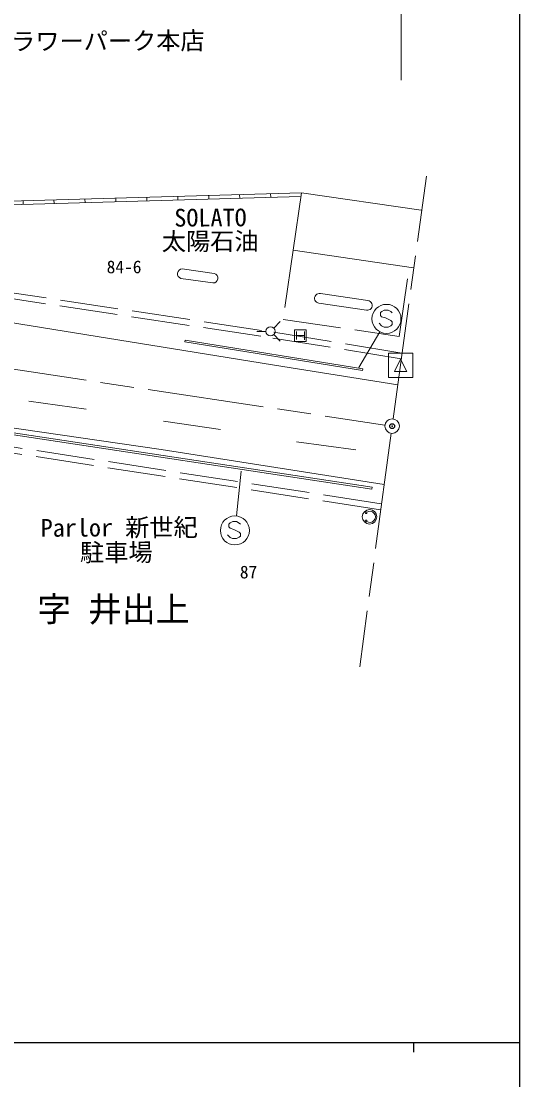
# Model space of a CAD drawing. Units: millimetres, scale not verified. Extents: x 40000 to 680000, y 20000 to 380000.
# Drawn here: x 527476 to 579000, y 201132 to 310485 of the extents above; entities that cross this region are included whole.
import ezdxf
from ezdxf.enums import TextEntityAlignment as Align

# ---------------------------------------------------------------- set-up
doc = ezdxf.new("R2010")
doc.units = ezdxf.units.MM
doc.header["$LTSCALE"] = 1000
doc.header["$PDMODE"] = 32
doc.header["$PDSIZE"] = 500
doc.linetypes.add('CHAIN', pattern=[18.5, 12, -1.5, 3.5, -1.5])
doc.linetypes.add('DASHED', pattern=[7.5, 6, -1.5])
for name, color, linetype, lineweight in [('M-BGD', 7, 'Continuous', 13), ('M-BGD-EXST', 7, 'Continuous', 13), ('M-BMK', 2, 'CHAIN', 13), ('M-BMK-SRVR', 3, 'Continuous', 13), ('M-STR-HTXT', 7, 'Continuous', 13), ('M-STR-STRC', 7, 'Continuous', 13), ('M-TTL-BAND', 7, 'Continuous', 25)]:
    doc.layers.add(name, color=color, linetype=linetype, lineweight=lineweight)
doc.layers.add('M-BMK-HTXT', color=7, linetype='Continuous')
doc.layers.add('M-OTRS', color=6, linetype='Continuous')
doc.styles.add('ＭＳ ゴシック', font='')
doc.styles.get('ＭＳ ゴシック').set_extended_font_data('MS Gothic')

msp = doc.modelspace()

# ---------------------------------------------------------------- linework, layer by layer
at = {"layer": 'M-BGD'}
for p, q in [((524468, 291852), (556445, 292768)), ((524823, 291462), (556386, 292367)), ((530863, 292035), (530875, 291636)), ((534061, 292127), (534072, 291727)), ((537259, 292219), (537270, 291819)), ((540456, 292310), (540468, 291910)), ((543654, 292402), (543666, 292002)), ((546852, 292494), (546863, 292094)), ((550050, 292585), (550061, 292185)), ((553247, 292677), (553259, 292277)), ((555578, 286837), (556445, 292768)), ((556445, 292768), (568813, 290960)), ((527666, 291944), (527677, 291544)), ((568012, 285019), (555578, 286837)), ((544126, 284900), (547432, 284426)), ((543985, 283915), (547290, 283440)), ((558395, 282351), (563294, 281621)), ((558248, 281366), (563147, 280636)), ((544381, 277353), (544413, 277550)), ((544381, 277353), (562759, 274391)), ((544413, 277550), (562791, 274588)), ((562759, 274391), (562791, 274588)), ((515685, 269408), (563721, 262159)), ((515715, 269606), (563750, 262357)), ((563721, 262159), (563750, 262357))]:
    msp.add_line(p, q, dxfattribs=at)
at = {"layer": 'M-BGD', "linetype": 'DASHED'}
for p, q in [((555578, 286837), (554531, 279676)), ((566535, 277921), (567582, 285082)), ((524054, 282189), (553486, 277758)), ((524128, 282785), (553579, 278351)), ((554531, 279676), (566535, 277921)), ((553486, 277758), (566742, 275602)), ((553579, 278351), (566822, 276197)), ((521665, 267274), (564723, 260628)), ((521600, 266648), (564639, 260005))]:
    msp.add_line(p, q, dxfattribs=at)
at = {"layer": 'M-BGD'}
for centre, radius, start, end in [((544119, 284398), 502, 89.14925, 254.52286), ((547298, 283942), 502, 269.14925, 74.52286), ((558293, 281863), 499, 78.27556, 264.7648), ((563248, 281124), 499, 258.27556, 84.7648)]:
    msp.add_arc(centre, radius, start, end, dxfattribs=at)
at = {"layer": 'M-BGD-EXST'}
for p, q in [((564736, 280507), (564591, 280381)), ((564591, 280381), (564591, 280098)), ((564591, 280098), (564723, 279954)), ((564723, 279954), (565113, 279835)), ((564993, 280645), (564736, 280507)), ((565402, 280639), (564993, 280645)), ((565672, 280501), (565402, 280639)), ((565798, 280375), (565672, 280501)), ((553574, 278780), (554241, 279447)), ((564723, 279018), (564459, 279288)), ((564981, 278892), (564723, 279018)), ((565402, 278892), (564981, 278892)), ((565113, 279835), (565672, 279552)), ((565672, 279024), (565402, 278892)), ((565672, 279552), (565804, 279413)), ((565804, 279156), (565672, 279024)), ((565804, 279413), (565804, 279156)), ((552770, 278447), (551827, 278447)), ((553574, 278114), (554241, 277447)), ((556926, 278607), (555726, 278607)), ((555726, 278607), (555726, 277407)), ((555911, 277588), (555911, 278428)), ((555911, 278008), (556751, 278008)), ((556752, 277584), (556752, 278424)), ((556926, 277407), (556926, 278607)), ((562353, 274717), (564550, 278394)), ((555726, 277407), (556926, 277407)), ((565433, 276185), (567933, 276185)), ((565433, 273685), (565433, 276185)), ((567933, 276185), (567933, 273685)), ((566058, 274310), (566683, 275560)), ((566683, 275560), (567308, 274310)), ((567933, 273685), (565433, 273685)), ((567308, 274310), (566058, 274310)), ((550198, 264016), (549719, 259375)), ((549075, 258655), (548930, 258529)), ((548930, 258529), (548930, 258246)), ((548930, 258246), (549062, 258102)), ((549062, 258102), (549452, 257982)), ((549332, 258793), (549075, 258655)), ((549741, 258787), (549332, 258793)), ((550011, 258648), (549741, 258787)), ((550137, 258523), (550011, 258648)), ((549062, 257165), (548798, 257435)), ((549320, 257040), (549062, 257165)), ((549741, 257040), (549320, 257040)), ((549452, 257982), (550011, 257699)), ((550011, 257171), (549741, 257040)), ((550011, 257699), (550143, 257561)), ((550143, 257303), (550011, 257171)), ((550143, 257561), (550143, 257303))]:
    msp.add_line(p, q, dxfattribs=at)
for centre, radius in [((565221, 279735), 1500), ((553241, 278447), 471), ((549560, 257883), 1500), ((563472, 259287), 750), ((563112, 259707), 90), ((563112, 258867), 90)]:
    msp.add_circle(centre, radius, dxfattribs=at)
msp.add_arc((563493, 259287), 579, 236.69899, 123.30101, dxfattribs=at)
at = {"layer": 'M-BMK'}
for p, q in [((565908, 269400), (569353, 294484)), ((467426, 283413), (565064, 268768)), ((565705, 267914), (562453, 243797))]:
    msp.add_line(p, q, dxfattribs=at)
at = {"layer": 'M-BMK-SRVR'}
msp.add_circle((565806, 268657), 750, dxfattribs=at)
at = {"layer": 'M-OTRS'}
msp.add_point((565806, 268657), dxfattribs=at)
at = {"layer": 'M-STR-HTXT'}
msp.add_line((566742, 304389), (566742, 329207), dxfattribs=at)
at = {"layer": 'M-STR-STRC'}
for p, q in [((519479, 280454), (554519, 274799)), ((554519, 274799), (566382, 272933)), ((534183, 270400), (528282, 271227)), ((508401, 271151), (541925, 266228)), ((548069, 268295), (542169, 269159)), ((562050, 266190), (555924, 267017)), ((541925, 266228), (564993, 262634))]:
    msp.add_line(p, q, dxfattribs=at)
at = {"layer": 'M-TTL-BAND'}
for p, q in [((579000, 20000), (579000, 370000)), ((40000, 205000), (579000, 205000)), ((568000, 205000), (568000, 204000))]:
    msp.add_line(p, q, dxfattribs=at)

# ---------------------------------------------------------------- texts
at = {"layer": 'M-BMK-HTXT', "style": 'ＭＳ ゴシック'}
for s, p in [('吉本花城園 フラワーパーク本店', (510192, 306867)), ('SOLATO', (543303, 288713)), ('太陽石油', (542009, 286266)), ('Parlor 新世紀', (529497, 256679)), ('駐車場', (533562, 254135))]:
    msp.add_text(s, height=1833, rotation=0.241, dxfattribs=at).set_placement(p, align=Align.BOTTOM_LEFT)
for s, height, p in [('84-6', 1320, (536311, 284050)), ('87', 1320, (550071, 252529)), ('字 井出上', 2566, (529134, 247697))]:
    msp.add_text(s, height=height, dxfattribs=at).set_placement(p, align=Align.BOTTOM_LEFT)

doc.saveas('drawing.dxf')
